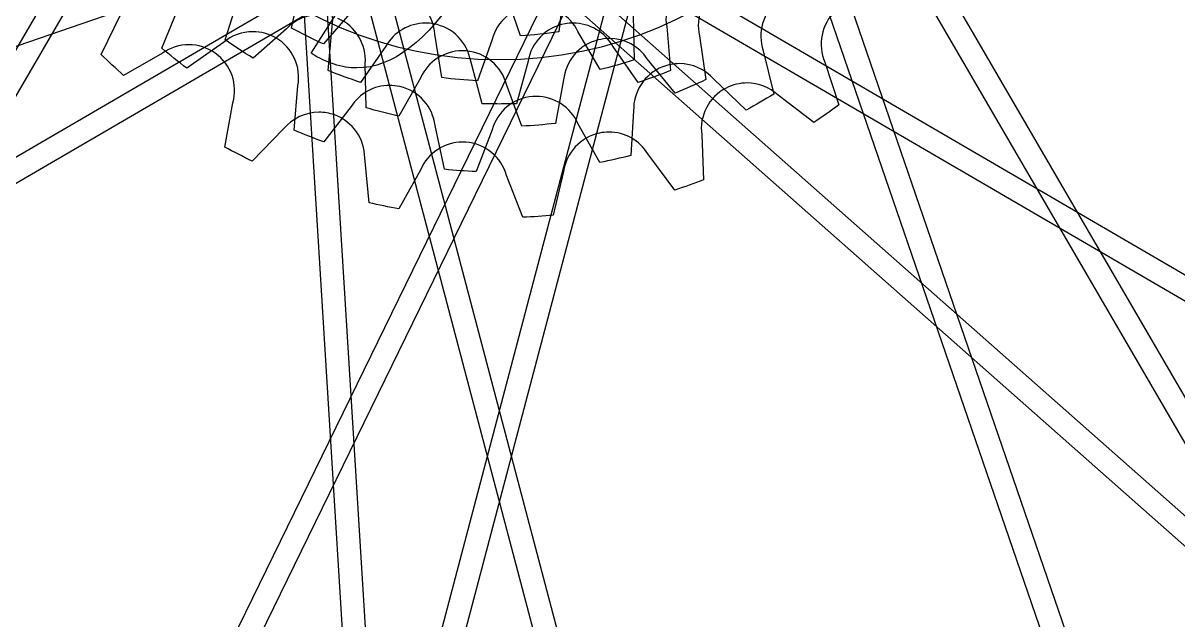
# Model space of a CAD drawing. Extents: x 3 to 470, y 9 to 287.
# Drawn here: x 86.29 to 114.75, y 79.83 to 94.53 of the extents above; entities that cross this region are included whole.
import ezdxf

# ---------------------------------------------------------------- set-up
doc = ezdxf.new("R2010")
doc.units = 0
doc.layers.add('Layer_1', color=7, linetype='CONTINUOUS')

msp = doc.modelspace()

# ---------------------------------------------------------------- linework, layer by layer
at = {"layer": 'Layer_1', "color": 7}
for points in [[(52.684533, 35.345129), (52.197207, 35.628874), (92.527517, 104.896229)], [(52.684533, 35.345129), (52.197207, 35.628874), (92.527517, 104.896229)], [(103.528366, 104.892789), (143.856702, 35.628874), (143.369348, 35.345129), (143.369348, 35.345129)], [(103.528366, 104.892789), (143.856702, 35.628874), (143.369348, 35.345129), (143.369348, 35.345129)], [(93.015125, 104.612879), (52.684533, 35.345129), (52.684533, 35.345129)], [(93.015125, 104.612879), (52.684533, 35.345129), (52.684533, 35.345129)], [(143.369348, 35.345129), (103.041012, 104.608988)], [(143.369348, 35.345129), (103.041012, 104.608988)], [(129.16049, 27.812884), (103.119794, 103.613555)], [(129.16049, 27.812884), (103.119794, 103.613555)], [(103.653137, 103.796806), (129.693833, 27.996135), (129.16049, 27.812884), (129.16049, 27.812884)], [(103.653137, 103.796806), (129.693833, 27.996135), (129.16049, 27.812884), (129.16049, 27.812884)], [(97.745508, 21.641192), (92.796092, 101.641216)], [(97.745508, 21.641192), (92.796092, 101.641216)], [(93.359041, 101.676518), (98.308514, 21.676015), (97.745649, 21.641192), (97.745508, 21.641192)], [(93.359041, 101.676518), (98.308514, 21.676015), (97.745649, 21.641192), (97.745508, 21.641192)], [(82.291873, 23.163256), (81.746603, 23.307229), (102.207148, 100.800584)], [(82.291873, 23.163256), (81.746603, 23.307229), (102.207148, 100.800584)], [(93.845577, 100.804954), (114.307278, 23.307201), (113.762008, 23.163256), (113.762008, 23.163256)], [(93.845577, 100.804954), (114.307278, 23.307201), (113.762008, 23.163256), (113.762008, 23.163256)], [(102.752418, 100.656667), (82.291873, 23.163256), (82.291873, 23.163256)], [(102.752418, 100.656667), (82.291873, 23.163256), (82.291873, 23.163256)], [(113.762008, 23.163256), (93.300448, 100.660502)], [(113.762008, 23.163256), (93.300448, 100.660502)], [(66.880054, 27.780711), (66.373357, 28.028308), (101.558959, 100.04099)], [(66.880054, 27.780711), (66.373357, 28.028308), (101.558959, 100.04099)], [(102.065684, 99.793478), (66.880054, 27.780711), (66.880054, 27.780711)], [(102.065684, 99.793478), (66.880054, 27.780711), (66.880054, 27.780711)], [(96.164992, 98.971738), (156.233697, 45.902612), (155.860315, 45.479998), (155.860315, 45.479998)], [(96.164992, 98.971738), (156.233697, 45.902612), (155.860315, 45.479998), (155.860315, 45.479998)], [(29.944444, 57.881637), (29.6607, 58.368962), (98.924558, 98.697298)], [(29.944444, 57.881637), (29.6607, 58.368962), (98.924558, 98.697298)], [(155.860315, 45.479998), (95.791976, 98.548786)], [(155.860315, 45.479998), (95.791976, 98.548786)], [(97.125432, 98.699554), (166.393181, 58.368962), (166.109437, 57.881637), (166.109437, 57.881637)], [(97.125432, 98.699554), (166.393181, 58.368962), (166.109437, 57.881637), (166.109437, 57.881637)], [(99.208359, 98.209944), (29.944444, 57.881637), (29.944444, 57.881637)], [(99.208359, 98.209944), (29.944444, 57.881637), (29.944444, 57.881637)], [(166.109437, 57.881637), (96.842082, 98.211946)], [(166.109437, 57.881637), (96.842082, 98.211946)], [(98.112377, 98.085173), (22.311706, 72.044478), (22.311706, 72.044478)], [(98.112377, 98.085173), (22.311706, 72.044478), (22.311706, 72.044478)], [(92.904537, 94.408505), (92.904537, 94.408505), (93.130534, 95.466365)], [(92.904537, 94.408505), (92.904537, 94.408505), (93.130534, 95.466365)], [(99.619976, 95.373993), (99.619976, 95.373993), (99.489848, 94.314074), (99.489848, 94.314074)], [(99.619976, 95.373993), (99.619976, 95.373993), (99.489848, 94.314074), (99.489848, 94.314074)], [(91.266781, 94.119713), (91.266781, 94.119713), (91.597417, 95.160007)], [(91.266781, 94.119713), (91.266781, 94.119713), (91.597417, 95.160007)], [(98.549456, 94.216344), (98.202156, 95.224972)], [(98.549456, 94.216344), (98.202156, 95.224972)], [(89.708822, 93.911339), (89.708822, 93.911339), (90.123399, 94.930146)], [(89.708822, 93.911339), (89.708822, 93.911339), (90.123399, 94.930146)], [(94.398009, 94.835236), (94.398009, 94.835236), (93.689564, 94.016851), (93.689564, 94.016851)], [(94.398009, 94.835236), (94.398009, 94.835236), (93.689564, 94.016851), (93.689564, 94.016851)], [(88.21439, 93.756764), (88.21439, 93.756764), (88.697543, 94.753155)], [(88.21439, 93.756764), (88.21439, 93.756764), (88.697543, 94.753155)], [(93.38924, 93.786597), (93.995077, 94.737591), (93.995077, 94.737591)], [(93.38924, 93.786597), (93.995077, 94.737591), (93.995077, 94.737591)], [(101.324954, 94.707025), (101.324954, 94.707025), (101.352727, 93.624718), (101.352756, 93.624718)], [(101.324954, 94.707025), (101.324954, 94.707025), (101.352727, 93.624718), (101.352756, 93.624718)], [(92.778553, 94.388344), (92.778553, 94.388344), (91.958082, 93.667154), (91.958082, 93.667154)], [(92.778553, 94.388344), (92.778553, 94.388344), (91.958082, 93.667154), (91.958082, 93.667154)], [(93.807455, 93.360345), (93.807455, 93.360345), (93.902309, 94.444653)], [(93.807455, 93.360345), (93.807455, 93.360345), (93.902309, 94.444653)], [(96.610924, 93.187019), (96.610924, 93.187019), (96.439629, 94.254325)], [(96.610924, 93.187019), (96.610924, 93.187019), (96.439629, 94.254325)], [(100.508994, 93.385101), (100.508994, 93.385101), (99.963075, 94.319544)], [(100.508994, 93.385101), (100.508994, 93.385101), (99.963075, 94.319544)], [(102.151572, 94.444653), (102.151572, 94.444653), (102.246426, 93.360345), (102.246426, 93.360345)], [(102.151572, 94.444653), (102.151572, 94.444653), (102.246426, 93.360345), (102.246426, 93.360345)], [(91.224598, 94.051985), (91.224598, 94.051985), (90.323146, 93.420799), (90.323146, 93.420799)], [(91.224598, 94.051985), (91.224598, 94.051985), (90.323146, 93.420799), (90.323146, 93.420799)], [(95.23007, 93.961388), (95.23007, 93.961388), (94.605707, 93.069748), (94.605707, 93.069748)], [(95.23007, 93.961388), (95.23007, 93.961388), (94.605707, 93.069748), (94.605707, 93.069748)], [(97.849498, 94.123689), (97.849498, 94.123689), (97.485364, 93.106996), (97.485364, 93.106996)], [(97.849498, 94.123689), (97.849498, 94.123689), (97.485364, 93.106996), (97.485364, 93.106996)], [(98.549456, 94.216344), (98.549456, 94.216344)], [(98.549456, 94.216344), (98.549456, 94.216344)], [(101.448174, 93.069748), (101.448174, 93.069748), (100.823812, 93.961388)], [(101.448174, 93.069748), (101.448174, 93.069748), (100.823812, 93.961388)], [(102.961272, 94.218374), (102.961272, 94.218374), (103.116411, 93.136067), (103.116411, 93.136067)], [(102.961272, 94.218374), (102.961272, 94.218374), (103.116411, 93.136067), (103.116411, 93.136067)], [(89.726275, 93.792405), (89.726275, 93.792405), (88.765018, 93.242285), (88.765018, 93.242285)], [(89.726275, 93.792405), (89.726275, 93.792405), (88.765018, 93.242285), (88.765018, 93.242285)], [(102.360736, 92.804106), (102.360707, 92.804106), (101.669237, 93.651646)], [(102.360736, 92.804106), (102.360707, 92.804106), (101.669237, 93.651646)], [(104.533414, 93.850293), (104.533414, 93.850293), (104.791894, 92.779518), (104.791894, 92.779518)], [(104.533414, 93.850293), (104.533414, 93.850293), (104.791894, 92.779518), (104.791894, 92.779518)], [(94.516013, 93.425311), (94.516013, 93.425311)], [(94.516013, 93.425311), (94.516013, 93.425311)], [(94.747509, 92.442228), (94.747509, 92.442228), (94.722414, 93.535701)], [(94.747509, 92.442228), (94.747509, 92.442228), (94.722414, 93.535701)], [(97.601422, 92.544272), (97.601422, 92.544272), (97.320469, 93.592799)], [(97.601422, 92.544272), (97.601422, 92.544272), (97.320469, 93.592799)], [(98.026941, 93.630978), (98.026941, 93.630978)], [(98.026941, 93.630978), (98.026941, 93.630978)], [(98.733412, 93.592799), (98.733412, 93.592799), (98.452459, 92.544272), (98.452459, 92.544272)], [(98.733412, 93.592799), (98.733412, 93.592799), (98.452459, 92.544272), (98.452459, 92.544272)], [(106.049613, 93.566266), (106.049613, 93.566266), (106.392881, 92.512494), (106.392881, 92.512494)], [(106.049613, 93.566266), (106.049613, 93.566266), (106.392881, 92.512494), (106.392881, 92.512494)], [(96.090101, 93.189331), (96.090101, 93.189331), (95.547904, 92.24017), (95.547904, 92.24017)], [(96.090101, 93.189331), (96.090101, 93.189331), (95.547904, 92.24017), (95.547904, 92.24017)], [(99.611546, 93.130569), (99.611546, 93.130569), (99.407175, 92.058131), (99.407175, 92.058131)], [(99.611546, 93.130569), (99.611546, 93.130569), (99.407175, 92.058131), (99.407175, 92.058131)], [(104.112266, 92.386285), (104.112266, 92.386285), (103.313647, 93.146049)], [(104.112266, 92.386285), (104.112266, 92.386285), (103.313647, 93.146049)], [(92.966711, 91.891741), (92.966711, 91.891741), (93.062862, 92.990684)], [(92.966711, 91.891741), (92.966711, 91.891741), (93.062862, 92.990684)], [(98.583264, 91.990769), (98.205483, 93.01406)], [(98.583264, 91.990769), (98.205483, 93.01406)], [(91.26351, 91.475838), (91.26351, 91.475838), (91.460408, 92.568324)], [(91.26351, 91.475838), (91.26351, 91.475838), (91.460408, 92.568324)], [(98.026941, 92.536321), (98.026941, 92.536321)], [(98.026941, 92.536321), (98.026941, 92.536321)], [(105.778162, 92.077756), (105.778162, 92.077756), (104.899662, 92.754508)], [(105.778162, 92.077756), (105.778162, 92.077756), (104.899662, 92.754508)], [(94.373958, 92.476121), (94.373958, 92.476121), (93.696839, 91.60498), (93.696839, 91.60498)], [(94.373958, 92.476121), (94.373958, 92.476121), (93.696839, 91.60498), (93.696839, 91.60498)], [(101.337755, 92.370552), (101.337755, 92.370552), (101.269039, 91.269748), (101.269039, 91.269748)], [(101.337755, 92.370552), (101.337755, 92.370552), (101.269039, 91.269748), (101.269039, 91.269748)], [(96.674903, 90.927664), (96.674903, 90.927664), (96.443379, 92.003767)], [(96.674903, 90.927664), (96.674903, 90.927664), (96.443379, 92.003767)], [(98.583264, 91.990769), (98.583264, 91.990769)], [(98.583264, 91.990769), (98.583264, 91.990769)], [(100.503749, 91.095801), (100.503749, 91.095801), (99.964598, 92.057144)], [(100.503749, 91.095801), (100.503749, 91.095801), (99.964598, 92.057144)], [(92.710204, 91.920728), (91.930759, 91.129384), (91.930759, 91.129384)], [(92.710204, 91.920728), (91.930759, 91.129384), (91.930759, 91.129384)], [(97.847891, 91.898537), (97.847891, 91.898537), (97.458859, 90.869719), (97.458859, 90.869719)], [(97.847891, 91.898537), (97.847891, 91.898537), (97.458859, 90.869719), (97.458859, 90.869719)], [(103.014987, 91.777967), (103.06137, 90.667576), (103.06137, 90.667576)], [(103.014987, 91.777967), (103.06137, 90.667576), (103.06137, 90.667576)], [(94.815463, 90.104204), (94.815463, 90.104204), (94.710261, 91.209914)], [(94.815463, 90.104204), (94.815463, 90.104204), (94.710261, 91.209914)], [(102.353461, 90.415976), (102.353461, 90.415976), (101.688664, 91.306601)], [(102.353461, 90.415976), (102.353461, 90.415976), (101.688664, 91.306601)], [(96.088437, 90.923519), (95.551823, 89.951969), (95.551823, 89.951969)], [(96.088437, 90.923519), (95.551823, 89.951969), (95.551823, 89.951969)], [(99.610446, 90.874738), (99.610446, 90.874738), (99.356195, 89.7959), (99.356195, 89.7959)], [(99.610446, 90.874738), (99.610446, 90.874738), (99.356195, 89.7959), (99.356195, 89.7959)], [(98.604609, 89.74523), (98.206131, 90.778672)], [(98.604609, 89.74523), (98.206131, 90.778672)], [(98.604665, 89.74523), (98.604609, 89.74523)], [(98.604665, 89.74523), (98.604609, 89.74523)]]:
    msp.add_lwpolyline(points, dxfattribs=at)
for points in [[(98.026941, 8.688079), (45.547015, 8.688079), (3.00365, 51.231444), (3.00365, 103.71137)], [(98.026941, 8.688079), (45.547015, 8.688079), (3.00365, 51.231444), (3.00365, 103.71137)], [(5.823332, 103.71137), (5.823332, 52.788727), (47.104297, 11.507761), (98.026941, 11.507761)], [(5.823332, 103.71137), (5.823332, 52.788727), (47.104297, 11.507761), (98.026941, 11.507761)], [(98.026941, 11.507761), (47.104297, 11.507761), (5.823332, 52.788727), (5.823332, 103.71137)], [(98.026941, 11.507761), (47.104297, 11.507761), (5.823332, 52.788727), (5.823332, 103.71137)], [(8.643014, 103.71137), (8.643014, 54.345981), (48.661551, 14.327443), (98.026941, 14.327443)], [(8.643014, 103.71137), (8.643014, 54.345981), (48.661551, 14.327443), (98.026941, 14.327443)], [(98.026941, 14.327443), (48.661551, 14.327443), (8.643014, 54.345981), (8.643014, 103.71137)], [(98.026941, 14.327443), (48.661551, 14.327443), (8.643014, 54.345981), (8.643014, 103.71137)], [(17.496816, 103.71137), (17.496816, 59.235817), (53.551388, 23.181246), (98.026941, 23.181246)], [(17.496816, 103.71137), (17.496816, 59.235817), (53.551388, 23.181246), (98.026941, 23.181246)], [(87.946548, 103.71137), (87.946548, 98.144105), (92.459675, 93.630978), (98.026941, 93.630978)], [(87.946548, 103.71137), (87.946548, 98.144105), (92.459675, 93.630978), (98.026941, 93.630978)], [(98.026941, 11.507761), (148.949584, 11.507761), (190.230549, 52.788727), (190.230549, 103.71137)], [(193.050231, 103.71137), (193.050231, 51.231444), (150.506838, 8.688079), (98.026941, 8.688079)], [(98.026941, 11.507761), (148.949584, 11.507761), (190.230549, 52.788727), (190.230549, 103.71137)], [(193.050231, 103.71137), (193.050231, 51.231444), (150.506838, 8.688079), (98.026941, 8.688079)], [(98.026941, 14.327443), (147.39233, 14.327443), (187.410867, 54.345981), (187.410867, 103.71137)], [(190.230549, 103.71137), (190.230549, 52.788727), (148.949584, 11.507761), (98.026941, 11.507761)], [(98.026941, 14.327443), (147.39233, 14.327443), (187.410867, 54.345981), (187.410867, 103.71137)], [(190.230549, 103.71137), (190.230549, 52.788727), (148.949584, 11.507761), (98.026941, 11.507761)], [(98.026941, 23.181246), (142.502493, 23.181246), (178.557065, 59.235817), (178.557065, 103.71137)], [(187.410867, 103.71137), (187.410867, 54.345981), (147.39233, 14.327443), (98.026941, 14.327443)], [(98.026941, 23.181246), (142.502493, 23.181246), (178.557065, 59.235817), (178.557065, 103.71137)], [(187.410867, 103.71137), (187.410867, 54.345981), (147.39233, 14.327443), (98.026941, 14.327443)], [(98.026941, 93.630978), (103.594206, 93.630978), (108.107333, 98.144105), (108.107333, 103.71137)], [(98.026941, 93.630978), (103.594206, 93.630978), (108.107333, 98.144105), (108.107333, 103.71137)], [(93.902309, 94.444653), (93.983911, 94.899384), (93.778948, 95.376446), (93.355799, 95.620743)], [(93.902309, 94.444653), (93.983911, 94.899384), (93.778948, 95.376446), (93.355799, 95.620743)], [(97.089368, 95.396466), (96.24523, 94.082363), (95.387445, 93.425311), (94.516013, 93.425311)], [(97.089368, 95.396466), (96.24523, 94.082363), (95.387445, 93.425311), (94.516013, 93.425311)], [(102.698082, 95.620743), (102.274933, 95.376446), (102.069998, 94.899384), (102.151572, 94.444653)], [(102.698082, 95.620743), (102.274933, 95.376446), (102.069998, 94.899384), (102.151572, 94.444653)], [(103.44214, 95.422773), (103.033117, 95.155552), (102.854744, 94.667916), (102.961272, 94.218374)], [(103.44214, 95.422773), (103.033117, 95.155552), (102.854744, 94.667916), (102.961272, 94.218374)], [(96.439629, 94.254325), (96.407851, 94.715202), (96.092723, 95.127891), (95.622767, 95.2616)], [(96.439629, 94.254325), (96.407851, 94.715202), (96.092723, 95.127891), (95.622767, 95.2616)], [(104.898534, 95.094675), (104.516552, 94.790036), (104.384986, 94.287738), (104.533414, 93.850293)], [(104.898534, 95.094675), (104.516552, 94.790036), (104.384986, 94.287738), (104.533414, 93.850293)], [(98.837543, 94.963701), (98.351035, 94.918614), (97.965443, 94.570891), (97.849498, 94.123689)], [(98.837543, 94.963701), (98.351035, 94.918614), (97.965443, 94.570891), (97.849498, 94.123689)], [(99.963075, 94.319544), (99.781234, 94.707391), (99.387155, 94.968579), (98.942914, 94.968579)], [(99.963075, 94.319544), (99.781234, 94.707391), (99.387155, 94.968579), (98.942914, 94.968579)], [(106.316581, 94.83532), (105.959524, 94.501837), (105.867518, 93.990826), (106.049613, 93.566266)], [(106.316581, 94.83532), (105.959524, 94.501837), (105.867518, 93.990826), (106.049613, 93.566266)], [(93.597361, 94.73979), (93.28948, 94.73979), (92.991834, 94.612989), (92.778553, 94.388344)], [(93.597361, 94.73979), (93.28948, 94.73979), (92.991834, 94.612989), (92.778553, 94.388344)], [(94.722414, 93.535701), (94.753487, 93.996606), (94.497291, 94.448234), (94.049835, 94.644513)], [(94.722414, 93.535701), (94.753487, 93.996606), (94.497291, 94.448234), (94.049835, 94.644513)], [(96.207512, 94.52837), (95.800266, 94.52837), (95.428209, 94.306997), (95.23007, 93.961388)], [(96.207512, 94.52837), (95.800266, 94.52837), (95.428209, 94.306997), (95.23007, 93.961388)], [(96.404665, 94.511029), (96.33843, 94.52273), (96.272506, 94.52837), (96.207512, 94.52837)], [(96.404665, 94.511029), (96.33843, 94.52273), (96.272506, 94.52837), (96.207512, 94.52837)], [(97.320469, 93.592799), (97.241603, 94.048009), (96.885843, 94.426185), (96.404665, 94.511029)], [(97.320469, 93.592799), (97.241603, 94.048009), (96.885843, 94.426185), (96.404665, 94.511029)], [(99.649216, 94.511029), (99.168038, 94.426185), (98.812278, 94.048009), (98.733412, 93.592799)], [(99.649216, 94.511029), (99.168038, 94.426185), (98.812278, 94.048009), (98.733412, 93.592799)], [(99.846369, 94.52837), (99.781375, 94.52837), (99.715451, 94.52273), (99.649216, 94.511029)], [(99.846369, 94.52837), (99.781375, 94.52837), (99.715451, 94.52273), (99.649216, 94.511029)], [(100.823812, 93.961388), (100.625672, 94.306997), (100.253615, 94.52837), (99.846369, 94.52837)], [(100.823812, 93.961388), (100.625672, 94.306997), (100.253615, 94.52837), (99.846369, 94.52837)], [(91.953458, 94.31805), (91.688972, 94.31805), (91.42942, 94.224916), (91.224598, 94.051985)], [(91.953458, 94.31805), (91.688972, 94.31805), (91.42942, 94.224916), (91.224598, 94.051985)], [(92.516351, 94.166746), (92.338739, 94.269297), (92.144801, 94.31805), (91.953458, 94.31805)], [(92.516351, 94.166746), (92.338739, 94.269297), (92.144801, 94.31805), (91.953458, 94.31805)], [(93.689564, 94.016851), (93.421836, 94.136801), (93.159972, 94.267549), (92.904537, 94.408505)], [(93.689564, 94.016851), (93.421836, 94.136801), (93.159972, 94.267549), (92.904537, 94.408505)], [(99.489848, 94.314074), (99.181036, 94.266393), (98.867319, 94.233572), (98.549456, 94.216344)], [(99.489848, 94.314074), (99.181036, 94.266393), (98.867319, 94.233572), (98.549456, 94.216344)], [(90.373674, 93.995732), (90.144406, 93.995732), (89.91745, 93.926029), (89.726275, 93.792405)], [(90.373674, 93.995732), (90.144406, 93.995732), (89.91745, 93.926029), (89.726275, 93.792405)], [(91.023132, 93.789218), (90.8255, 93.928708), (90.598488, 93.995732), (90.373674, 93.995732)], [(91.023132, 93.789218), (90.8255, 93.928708), (90.598488, 93.995732), (90.373674, 93.995732)], [(91.958082, 93.667154), (91.722075, 93.810056), (91.491509, 93.96105), (91.266781, 94.119713)], [(91.958082, 93.667154), (91.722075, 93.810056), (91.491509, 93.96105), (91.266781, 94.119713)], [(93.062862, 92.990684), (93.144435, 93.445386), (92.939472, 93.922448), (92.516351, 94.166746)], [(93.062862, 92.990684), (93.144435, 93.445386), (92.939472, 93.922448), (92.516351, 94.166746)], [(100.45745, 94.113566), (99.9838, 93.993617), (99.656773, 93.590318), (99.611546, 93.130569)], [(100.45745, 94.113566), (99.9838, 93.993617), (99.656773, 93.590318), (99.611546, 93.130569)], [(100.735133, 94.148333), (100.643493, 94.148333), (100.550359, 94.137083), (100.45745, 94.113566)], [(100.735133, 94.148333), (100.643493, 94.148333), (100.550359, 94.137083), (100.45745, 94.113566)], [(101.669237, 93.651646), (101.46137, 93.959358), (101.110714, 94.148333), (100.735133, 94.148333)], [(101.669237, 93.651646), (101.46137, 93.959358), (101.110714, 94.148333), (100.735133, 94.148333)], [(88.765018, 93.242285), (88.576888, 93.408843), (88.393271, 93.580421), (88.21439, 93.756764)], [(88.765018, 93.242285), (88.576888, 93.408843), (88.393271, 93.580421), (88.21439, 93.756764)], [(90.323146, 93.420799), (90.113305, 93.578137), (89.908455, 93.741763), (89.708822, 93.911339)], [(90.323146, 93.420799), (90.113305, 93.578137), (89.908455, 93.741763), (89.708822, 93.911339)], [(91.460408, 92.568324), (91.583008, 93.013721), (91.422286, 93.507448), (91.023132, 93.789218)], [(91.460408, 92.568324), (91.583008, 93.013721), (91.422286, 93.507448), (91.023132, 93.789218)], [(94.516013, 93.425311), (94.142932, 93.425311), (93.767341, 93.545739), (93.38924, 93.786597)], [(94.516013, 93.425311), (94.142932, 93.425311), (93.767341, 93.545739), (93.38924, 93.786597)], [(97.114942, 93.848319), (96.66619, 93.848319), (96.269658, 93.582169), (96.090101, 93.189331)], [(97.114942, 93.848319), (96.66619, 93.848319), (96.269658, 93.582169), (96.090101, 93.189331)], [(97.209345, 93.8444), (97.177652, 93.84705), (97.146185, 93.848319), (97.114942, 93.848319)], [(97.209345, 93.8444), (97.177652, 93.84705), (97.146185, 93.848319), (97.114942, 93.848319)], [(98.205483, 93.01406), (98.085223, 93.460105), (97.696276, 93.80405), (97.209345, 93.8444)], [(98.205483, 93.01406), (98.085223, 93.460105), (97.696276, 93.80405), (97.209345, 93.8444)], [(101.352756, 93.624718), (101.076342, 93.533614), (100.79491, 93.453592), (100.508994, 93.385101)], [(101.352756, 93.624718), (101.076342, 93.533614), (100.79491, 93.453592), (100.508994, 93.385101)], [(102.053419, 93.452041), (101.598604, 93.273527), (101.324841, 92.832359), (101.337755, 92.370552)], [(102.053419, 93.452041), (101.598604, 93.273527), (101.324841, 92.832359), (101.337755, 92.370552)], [(102.465177, 93.530315), (102.328112, 93.530315), (102.188735, 93.505135), (102.053419, 93.452041)], [(102.465177, 93.530315), (102.328112, 93.530315), (102.188735, 93.505135), (102.053419, 93.452041)], [(103.313647, 93.146049), (103.099662, 93.390008), (102.788848, 93.530315), (102.465177, 93.530315)], [(103.313647, 93.146049), (103.099662, 93.390008), (102.788848, 93.530315), (102.465177, 93.530315)], [(94.605707, 93.069748), (94.33499, 93.156707), (94.068727, 93.253732), (93.807455, 93.360345)], [(94.605707, 93.069748), (94.33499, 93.156707), (94.068727, 93.253732), (93.807455, 93.360345)], [(97.485364, 93.106996), (97.190538, 93.1218), (96.898898, 93.148643), (96.610924, 93.187019)], [(97.485364, 93.106996), (97.190538, 93.1218), (96.898898, 93.148643), (96.610924, 93.187019)], [(102.246426, 93.360345), (101.985126, 93.253732), (101.718891, 93.156707), (101.448174, 93.069748)], [(102.246426, 93.360345), (101.985126, 93.253732), (101.718891, 93.156707), (101.448174, 93.069748)], [(103.116411, 93.136067), (102.869209, 93.016879), (102.617186, 92.906094), (102.360736, 92.804106)], [(103.116411, 93.136067), (102.869209, 93.016879), (102.617186, 92.906094), (102.360736, 92.804106)], [(95.322499, 92.995027), (94.936879, 92.995027), (94.579202, 92.795985), (94.373958, 92.476121)], [(95.322499, 92.995027), (94.936879, 92.995027), (94.579202, 92.795985), (94.373958, 92.476121)], [(95.574494, 92.96652), (95.490044, 92.985806), (95.405623, 92.995027), (95.322499, 92.995027)], [(95.574494, 92.96652), (95.490044, 92.985806), (95.405623, 92.995027), (95.322499, 92.995027)], [(96.443379, 92.003767), (96.387295, 92.462332), (96.050851, 92.857793), (95.574494, 92.96652)], [(96.443379, 92.003767), (96.387295, 92.462332), (96.050851, 92.857793), (95.574494, 92.96652)], [(103.614451, 92.927946), (103.180643, 92.703161), (102.954194, 92.235912), (103.014987, 91.777967)], [(103.614451, 92.927946), (103.180643, 92.703161), (102.954194, 92.235912), (103.014987, 91.777967)], [(104.132427, 93.054635), (103.957663, 93.054635), (103.780333, 93.01389), (103.614451, 92.927946)], [(104.132427, 93.054635), (103.957663, 93.054635), (103.780333, 93.01389), (103.614451, 92.927946)], [(104.899662, 92.754508), (104.690244, 92.948305), (104.414705, 93.054635), (104.132427, 93.054635)], [(104.899662, 92.754508), (104.690244, 92.948305), (104.414705, 93.054635), (104.132427, 93.054635)], [(98.026941, 92.536321), (97.884462, 92.536321), (97.742604, 92.538971), (97.601422, 92.544272)], [(98.026941, 92.536321), (97.884462, 92.536321), (97.742604, 92.538971), (97.601422, 92.544272)], [(98.850541, 92.72101), (98.363329, 92.684495), (97.971675, 92.343595), (97.847891, 91.898537)], [(98.850541, 92.72101), (98.363329, 92.684495), (97.971675, 92.343595), (97.847891, 91.898537)], [(98.452459, 92.544272), (98.311277, 92.538971), (98.169419, 92.536321), (98.026941, 92.536321)], [(98.452459, 92.544272), (98.311277, 92.538971), (98.169419, 92.536321), (98.026941, 92.536321)], [(98.936034, 92.724224), (98.907753, 92.724224), (98.879246, 92.723153), (98.850541, 92.72101)], [(98.936034, 92.724224), (98.907753, 92.724224), (98.879246, 92.723153), (98.850541, 92.72101)], [(99.964598, 92.057144), (99.786958, 92.453986), (99.38848, 92.724224), (98.936034, 92.724224)], [(99.964598, 92.057144), (99.786958, 92.453986), (99.38848, 92.724224), (98.936034, 92.724224)], [(104.791894, 92.779518), (104.569788, 92.641777), (104.343141, 92.510605), (104.112266, 92.386285)], [(104.791894, 92.779518), (104.569788, 92.641777), (104.343141, 92.510605), (104.112266, 92.386285)], [(106.392881, 92.512494), (106.192092, 92.362234), (105.987101, 92.217274), (105.778162, 92.077756)], [(106.392881, 92.512494), (106.192092, 92.362234), (105.987101, 92.217274), (105.778162, 92.077756)], [(93.582134, 92.332965), (93.245295, 92.332965), (92.92388, 92.180928), (92.710204, 91.920728)], [(93.582134, 92.332965), (93.245295, 92.332965), (92.92388, 92.180928), (92.710204, 91.920728)], [(93.959803, 92.267549), (93.834947, 92.31193), (93.707469, 92.332965), (93.582134, 92.332965)], [(93.959803, 92.267549), (93.834947, 92.31193), (93.707469, 92.332965), (93.582134, 92.332965)], [(94.710261, 91.209914), (94.708146, 91.671863), (94.420172, 92.103922), (93.959803, 92.267549)], [(94.710261, 91.209914), (94.708146, 91.671863), (94.420172, 92.103922), (93.959803, 92.267549)], [(95.547904, 92.24017), (95.277525, 92.29834), (95.010614, 92.365786), (94.747509, 92.442228)], [(95.547904, 92.24017), (95.277525, 92.29834), (95.010614, 92.365786), (94.747509, 92.442228)], [(99.407175, 92.058131), (99.135273, 92.026268), (98.860523, 92.003711), (98.583264, 91.990769)], [(99.407175, 92.058131), (99.135273, 92.026268), (98.860523, 92.003711), (98.583264, 91.990769)], [(93.696839, 91.60498), (93.449891, 91.69332), (93.206412, 91.788992), (92.966711, 91.891741)], [(93.696839, 91.60498), (93.449891, 91.69332), (93.206412, 91.788992), (92.966711, 91.891741)], [(100.497941, 91.820319), (100.019554, 91.720925), (99.67544, 91.332091), (99.610446, 90.874738)], [(100.497941, 91.820319), (100.019554, 91.720925), (99.67544, 91.332091), (99.610446, 90.874738)], [(100.728563, 91.844145), (100.652516, 91.844145), (100.575313, 91.836419), (100.497941, 91.820319)], [(100.728563, 91.844145), (100.652516, 91.844145), (100.575313, 91.836419), (100.497941, 91.820319)], [(101.688664, 91.306601), (101.485957, 91.636532), (101.122557, 91.844145), (100.728563, 91.844145)], [(101.688664, 91.306601), (101.485957, 91.636532), (101.122557, 91.844145), (100.728563, 91.844145)], [(91.930759, 91.129384), (91.704875, 91.239041), (91.482402, 91.354592), (91.26351, 91.475838)], [(91.930759, 91.129384), (91.704875, 91.239041), (91.482402, 91.354592), (91.26351, 91.475838)], [(97.120018, 91.597282), (96.664526, 91.597282), (96.264414, 91.323688), (96.088437, 90.923519)], [(97.120018, 91.597282), (96.664526, 91.597282), (96.264414, 91.323688), (96.088437, 90.923519)], [(97.198123, 91.594603), (97.171928, 91.596408), (97.145903, 91.597282), (97.120018, 91.597282)], [(97.198123, 91.594603), (97.171928, 91.596408), (97.145903, 91.597282), (97.120018, 91.597282)], [(98.206131, 90.778672), (98.079443, 91.222941), (97.68559, 91.561275), (97.198123, 91.594603)], [(98.206131, 90.778672), (98.079443, 91.222941), (97.68559, 91.561275), (97.198123, 91.594603)], [(101.269039, 91.269748), (101.016875, 91.204218), (100.761694, 91.146161), (100.503749, 91.095801)], [(101.269039, 91.269748), (101.016875, 91.204218), (100.761694, 91.146161), (100.503749, 91.095801)], [(97.458859, 90.869719), (97.195416, 90.881167), (96.934003, 90.900567), (96.674903, 90.927664)], [(97.458859, 90.869719), (97.195416, 90.881167), (96.934003, 90.900567), (96.674903, 90.927664)], [(103.06137, 90.667576), (102.828352, 90.5776), (102.592316, 90.493658), (102.353461, 90.415976)], [(103.06137, 90.667576), (102.828352, 90.5776), (102.592316, 90.493658), (102.353461, 90.415976)], [(95.551823, 89.951969), (95.304058, 89.996238), (95.05852, 90.047049), (94.815463, 90.104204)], [(95.551823, 89.951969), (95.304058, 89.996238), (95.05852, 90.047049), (94.815463, 90.104204)], [(99.356195, 89.7959), (99.107527, 89.77244), (98.856942, 89.755494), (98.604665, 89.74523)], [(99.356195, 89.7959), (99.107527, 89.77244), (98.856942, 89.755494), (98.604665, 89.74523)]]:
    msp.add_open_spline(points, degree=3, dxfattribs=at)

doc.saveas('drawing.dxf')
